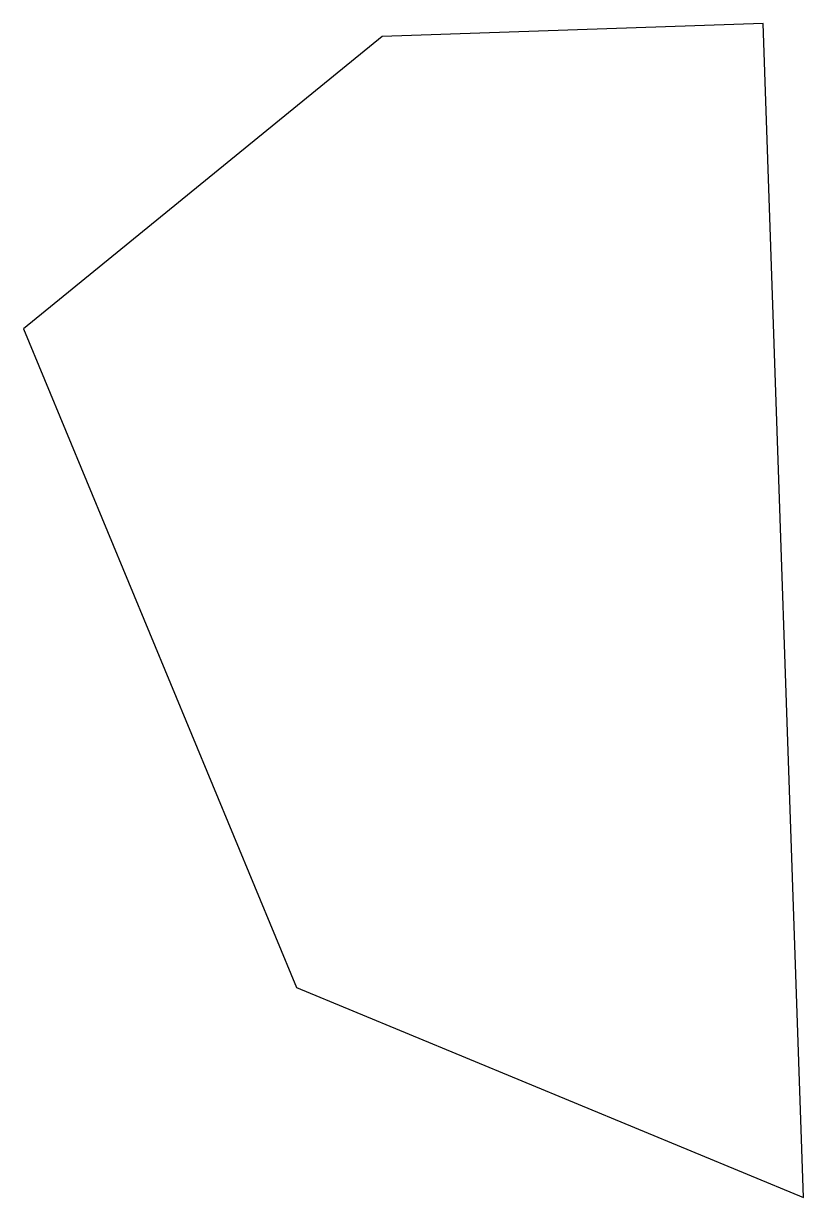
# Model space of a CAD drawing. Header units: metres. Extents: x 31 to 85.4, y -35.4 to 46.6.
import ezdxf

# ---------------------------------------------------------------- set-up
doc = ezdxf.new("R2010")
doc.units = ezdxf.units.M

msp = doc.modelspace()

# ---------------------------------------------------------------- linework, layer by layer
at = {"layer": 'Polygon'}
for p, q in [((82.538, 46.564), (55.975, 45.65)), ((85.355, -35.355), (82.538, 46.564)), ((55.975, 45.65), (30.962, 25.251)), ((30.962, 25.251), (50, -20.711)), ((50, -20.711), (85.355, -35.355))]:
    msp.add_line(p, q, dxfattribs=at)

doc.saveas('drawing.dxf')
